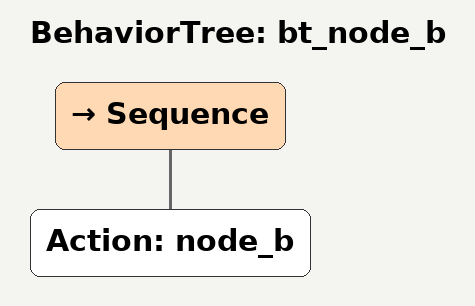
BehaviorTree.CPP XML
<?xml version="1.0" encoding="UTF-8"?>
<root BTCPP_format="4">
  <BehaviorTree ID="bt_node_b">
    <Sequence>
      <Action ID="node_b"/>
    </Sequence>
  </BehaviorTree>

</root>
